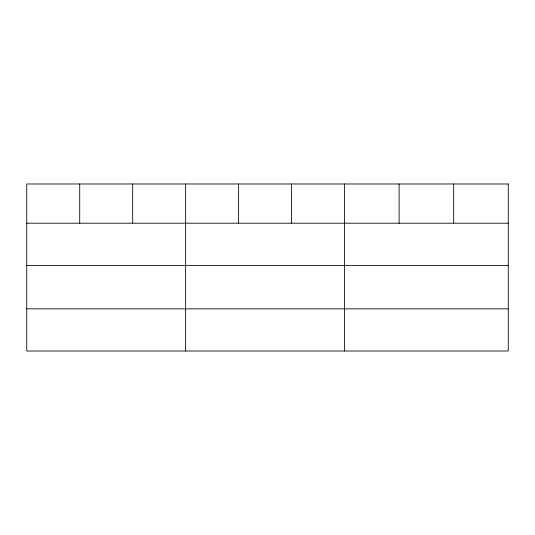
<?xml version="1.0" encoding="UTF-8"?>
<svg xmlns="http://www.w3.org/2000/svg" width="535" height="535" viewBox="0 0 535 535"><rect width="100%" height="100%" fill="white"/><g stroke="black" fill="none" stroke-linecap="round" stroke-linejoin="round"><path stroke-width="0.8" d="M26.75 223.209L508.25 223.209M26.75 265.387L508.25 265.387M26.75 308.842L508.25 308.842M453.68 183.986L453.68 223.209M399.11 183.986L399.11 223.209M344.54 183.986L344.54 351.013M291.575 183.986L291.575 223.209M238.61 183.986L238.61 223.209M185.645 183.986L185.645 351.013M132.68 183.986L132.68 223.209M79.715 183.986L79.715 223.209M508.25 183.986L26.75 183.986L26.75 351.013L508.25 351.013L508.25 183.986"/></g></svg>
